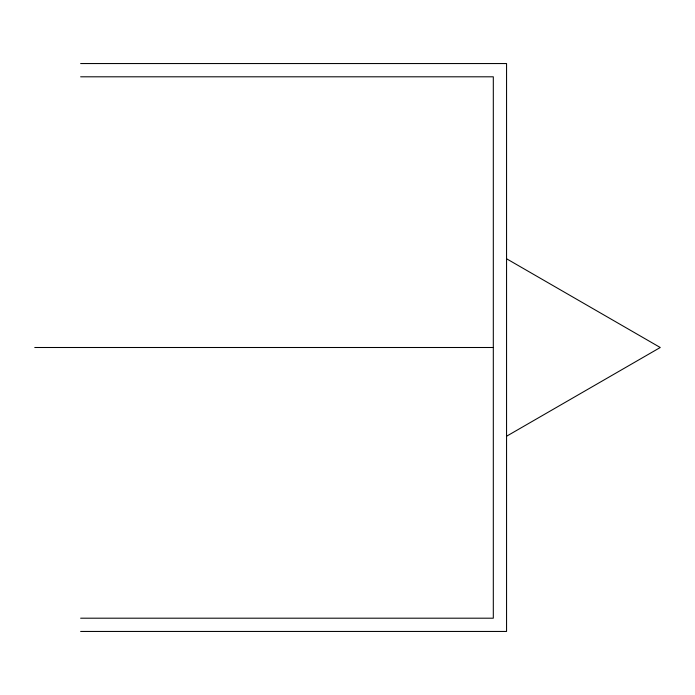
<?xml version="1.0" encoding="UTF-8"?>
<svg xmlns="http://www.w3.org/2000/svg" width="695" height="695" viewBox="0 0 695 695"><rect width="100%" height="100%" fill="white"/><g stroke="black" fill="none" stroke-linecap="round" stroke-linejoin="round"><path stroke-width="1.04" d="M506.559 436.234L660.25 347.5L506.559 258.766M80.637 63.549L506.559 63.549L506.559 631.451L80.637 631.451M80.637 76.806L493.311 76.806L493.311 618.194L80.637 618.194M34.75 347.5L493.311 347.5"/></g></svg>
